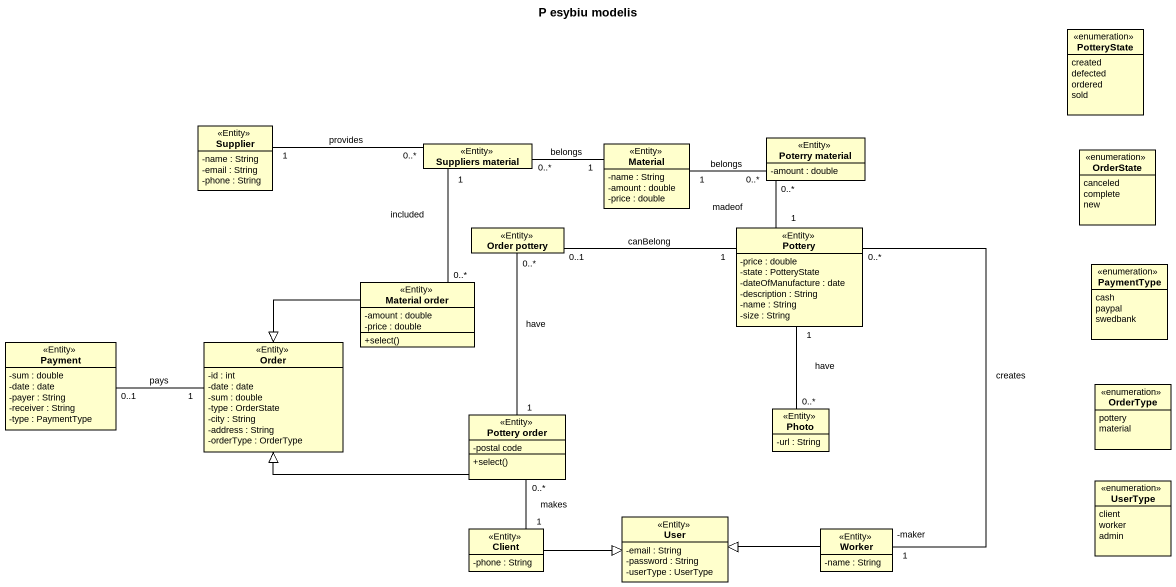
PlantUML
@startuml
title P esybiu modelis
hide circle
hide empty members
skinparam classAttributeIconSize 0
enum PotteryState {
  created
  defected
  ordered
  sold
}
class Supplier <<Entity>> {
  -name : String
  -email : String
  -phone : String
}
class "Suppliers material" as Suppliers_material <<Entity>>
class Material <<Entity>> {
  -name : String
  -amount : double
  -price : double
}
class "Poterry material" as Poterry_material <<Entity>> {
  -amount : double
}
enum OrderState {
  canceled
  complete
  new
}
class "Order pottery" as Order_pottery <<Entity>>
class Pottery <<Entity>> {
  -price : double
  -state : PotteryState
  -dateOfManufacture : date
  -description : String
  -name : String
  -size : String
}
enum PaymentType {
  cash
  paypal
  swedbank
}
class "Material order" as Material_order <<Entity>> {
  -amount : double
  -price : double
  +select()
}
class Payment <<Entity>> {
  -sum : double
  -date : date
  -payer : String
  -receiver : String
  -type : PaymentType
}
class Order <<Entity>> {
  -id : int
  -date : date
  -sum : double
  -type : OrderState
  -city : String
  -address : String
  -orderType : OrderType
}
enum OrderType {
  pottery
  material
}
class "Pottery order" as Pottery_order <<Entity>> {
  -postal code
  +select()
}
class Photo <<Entity>> {
  -url : String
}
enum UserType {
  client
  worker
  admin
}
class Client <<Entity>> {
  -phone : String
}
class User <<Entity>> {
  -email : String
  -password : String
  -userType : UserType
}
class Worker <<Entity>> {
  -name : String
}
Supplier "1" -right- "0..*" Suppliers_material : provides
Suppliers_material "0..*" -right- "1" Material : belongs
Poterry_material "0..*" -left- "1" Material : belongs
Poterry_material "0..*" -- "1" Pottery : madeof
Order_pottery "0..*" -- "1" Pottery_order : have
Pottery "1" -left- "0..1" Order_pottery : canBelong
Pottery "1" -- "0..*" Photo : have
Material_order "0..*" -up- "1" Suppliers_material : included
Material_order -left-|> Order
Payment "0..1" -right- "1" Order : pays
Pottery_order -left-|> Order
Client "1" -up- "0..*" Pottery_order : makes
Client -right-|> User
Worker "-maker\n1" -up- "0..*" Pottery : creates
Worker -left-|> User
@enduml
